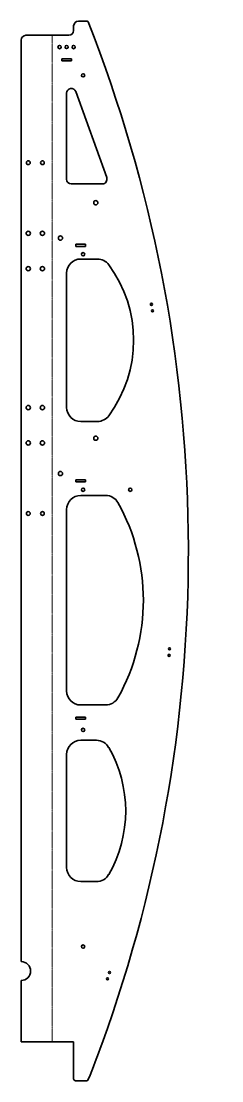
# Model space of a CAD drawing. Header units: inches. Extents: x 354 to 780, y -859 to 1391.
import ezdxf

# ---------------------------------------------------------------- set-up
doc = ezdxf.new("R2010")
doc.units = ezdxf.units.IN
doc.header["$MEASUREMENT"] = 0
doc.linetypes.add('Chain', pattern=[13.68, 9.12, -1.14, 2.28, -1.14])
doc.layers.add('SIMUMAK Bend Centerline (ISO)', color=7, linetype='Chain', lineweight=9)
doc.layers.add('SIMUMAK Visible (ISO)', color=7, linetype='Continuous', lineweight=35)

# ---------------------------------------------------------------- blocks, each defined once
blk = doc.blocks.new('PTM-03-COSI01')
at = {"layer": 'SIMUMAK Bend Centerline (ISO)', "ltscale": 0.263158}
blk.add_line((420, 1360.6), (420, -776.4), dxfattribs=at)
at = {"layer": 'SIMUMAK Visible (ISO)'}
for p, q in [((465.7, 1380.6), (465.7, 1370.6)), ((494.5, 1390.6), (475.7, 1390.6)), ((354.4, 1350.6), (354.4, -606.4)), ((455.7, 1360.6), (364.4, 1360.6)), ((440.6, 1306.5), (440.6, 1310.7)), ((440.6, 1310.7), (460.8, 1310.7)), ((460.8, 1306.5), (440.6, 1306.5)), ((460.8, 1310.7), (460.8, 1306.5)), ((450.7, 1055.1), (450.7, 1237.8)), ((470.1, 1241.2), (535.9, 1058.5)), ((526.4, 1045.1), (460.7, 1045.1)), ((470.5, 916.8), (490.9, 916.8)), ((470.5, 912.4), (470.5, 916.8)), ((490.9, 912.4), (470.5, 912.4)), ((490.9, 916.8), (490.9, 912.4)), ((480.7, 885.6), (516.1, 885.6)), ((450.7, 570.6), (450.7, 855.6)), ((516.1, 540.6), (480.7, 540.6)), ((470.5, 416.8), (490.9, 416.8)), ((470.5, 412.4), (470.5, 416.8)), ((490.9, 412.4), (470.5, 412.4)), ((490.9, 416.8), (490.9, 412.4)), ((480.7, 383.6), (533.5, 383.6)), ((450.7, -31.4), (450.7, 353.6)), ((533.5, -61.4), (480.7, -61.4)), ((470.5, -87.2), (490.9, -87.2)), ((470.5, -91.6), (470.5, -87.2)), ((490.9, -87.2), (490.9, -91.6)), ((490.9, -91.6), (470.5, -91.6)), ((480.7, -136.4), (514, -136.4)), ((450.7, -406.4), (450.7, -166.4)), ((514, -436.4), (480.7, -436.4)), ((354.4, -646.4), (354.4, -776.4)), ((354.4, -776.4), (465.7, -776.4)), ((465.7, -776.4), (465.7, -855.4)), ((493, -859.4), (469.7, -859.4))]:
    blk.add_line(p, q, dxfattribs=at)
for centre, radius in [((435.7, 1335.6), 3.5), ((450.7, 1335.6), 3.3), ((465.7, 1335.6), 3.5), ((485.7, 1275.6), 3.5), ((369.4, 1090.1), 4), ((399.4, 1090.1), 4), ((512.7, 1005.1), 4.5), ((369.4, 940.1), 4.5), ((399.4, 940.1), 4.5), ((437.7, 930.1), 4.5), ((485.7, 895.6), 3.5), ((369.4, 865.1), 4.5), ((399.4, 865.1), 4.5), ((630.7, 789.4), 2.25), ((633.1, 775.6), 2.25), ((369.4, 570.1), 4.5), ((399.4, 570.1), 4.5), ((369.4, 495.1), 4.5), ((399.4, 495.1), 4.5), ((512.7, 505.1), 4.5), ((437.7, 430.1), 4.5), ((485.7, 395.6), 3.5), ((585.7, 395.6), 3.5), ((369.4, 345.1), 4), ((399.4, 345.1), 4), ((668.2, 43.9), 2.25), ((669.2, 57.9), 2.25), ((485.7, -114.4), 3.5), ((485.7, -574.4), 3.5), ((541.7, -629.4), 2.25), ((537.6, -642.8), 2.25)]:
    blk.add_circle(centre, radius, dxfattribs=at)
at = {"layer": 'SIMUMAK Visible (ISO)', "extrusion": (0, 0, -1)}
for centre, radius, start, end in [((-475.7, 1380.6), 10, 0, 90), ((-494.5, 1388.6), 2, 90, 158.5552), ((2365.8, 265.1), 3075, 158.5552, 199.8966), ((-364.4, 1350.6), 10, 0, 90), ((-323, 713.1), 270, 143.5764, 216.4236), ((-188.6, 161.1), 425, 150.834, 209.166), ((-306.2, -286.4), 270, 150, 210), ((-354.4, -626.4), 20, 90, 270), ((1447.6, -67.2), 2098.6, 199.8966, 202.1049), ((-469.7, -855.4), 4, 270, 0), ((-493, -855.4), 4, 202.1049, 270)]:
    blk.add_arc(centre, radius, start, end, dxfattribs=at)
at = {"layer": 'SIMUMAK Visible (ISO)'}
for centre, radius, start, end in [((455.7, 1370.6), 10, 270, 0), ((460.7, 1237.8), 10, 19.7989, 180), ((526.4, 1055.1), 10, 270, 19.7989), ((460.7, 1055.1), 10, 180, 270), ((480.7, 855.6), 30, 90, 180), ((516.1, 855.6), 30, 36.4236, 90), ((480.7, 570.6), 30, 180, 270), ((516.1, 570.6), 30, 270, 323.5764), ((480.7, 353.6), 30, 90, 180), ((533.5, 353.6), 30, 29.166, 90), ((480.7, -31.4), 30, 180, 270), ((533.5, -31.4), 30, 270, 330.834), ((480.7, -166.4), 30, 90, 180), ((514, -166.4), 30, 30, 90), ((480.7, -406.4), 30, 180, 270), ((514, -406.4), 30, 270, 330)]:
    blk.add_arc(centre, radius, start, end, dxfattribs=at)

msp = doc.modelspace()

# ---------------------------------------------------------------- block references
msp.add_blockref('PTM-03-COSI01', (0, 0))

doc.saveas('drawing.dxf')
